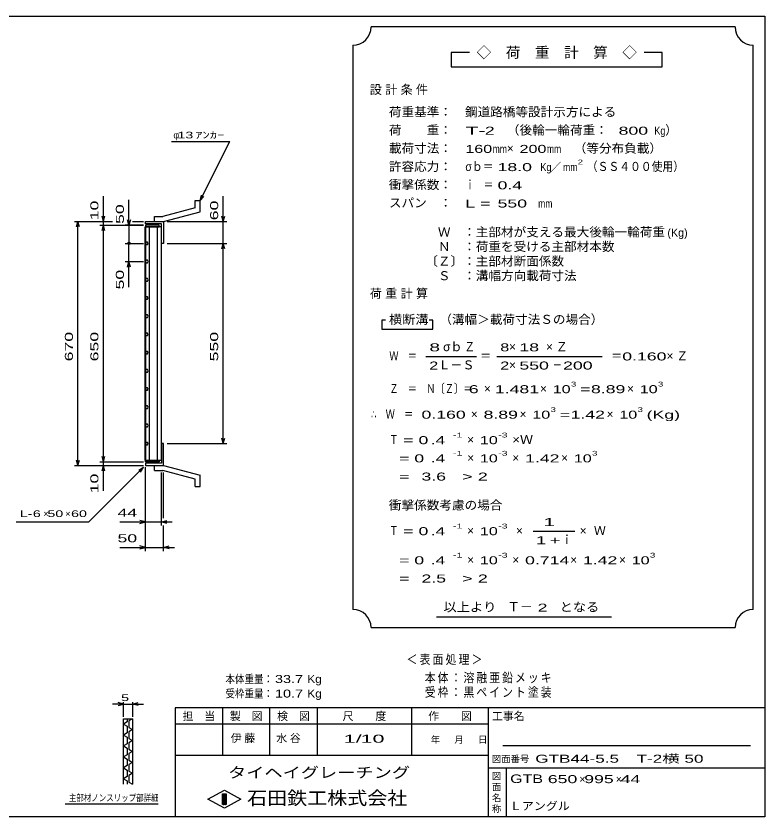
# Model space of a CAD drawing. Units: millimetres, scale not verified. Extents: x -1820 to 1731, y -1282 to 1054.
# Drawn here: x -326 to 1731, y -1146 to 1054 of the extents above; entities that cross this region are included whole.
import ezdxf
from ezdxf.enums import TextEntityAlignment as Align

# ---------------------------------------------------------------- set-up
doc = ezdxf.new("R2010")
doc.units = ezdxf.units.MM
doc.header["$LTSCALE"] = 10
for name, color, linetype, lineweight in [('0_2', 150, 'Continuous', 25), ('16', 3, 'Continuous', 25), ('19', 6, 'Continuous', 25), ('22', 4, 'Continuous', 25), ('24', 2, 'Continuous', 25), ('32', 4, 'Continuous', 25)]:
    doc.layers.add(name, color=color, linetype=linetype, lineweight=lineweight)
doc.styles.add('ベクトル', font='')
doc.styles.get('ベクトル').set_extended_font_data('ベクトル')

msp = doc.modelspace()

# ---------------------------------------------------------------- linework, layer by layer
at = {"layer": '0_2'}
for p, q in [((-1729, 1053.5), (1731, 1053.5)), ((1731, 1053.5), (1731, -1146.5)), ((1731, -846.5), (111, -846.5)), ((111, -846.5), (111, -1146.5)), ((241, -846.5), (241, -976.5)), ((371, -976.5), (371, -846.5)), ((501, -846.5), (501, -976.5)), ((761, -976.5), (761, -846.5)), ((971, -846.5), (971, -1146.5)), ((971, -891.5), (111, -891.5)), ((1691, -951.5), (1011, -951.5)), ((111, -976.5), (971, -976.5)), ((971, -1011.5), (1731, -1011.5)), ((1021, -1146.5), (1021, -1011.5)), ((201, -1097.5), (246, -1072.5)), ((246, -1072.5), (291, -1097.5)), ((246, -1122.5), (201, -1097.5)), ((241, -1082.5), (251, -1082.5)), ((241, -1112.5), (241, -1082.5)), ((241, -1082.5), (243, -1082.5)), ((243, -1082.5), (243, -1112.5)), ((245, -1112.5), (245, -1082.5)), ((245, -1082.5), (247, -1082.5)), ((291, -1097.5), (246, -1122.5)), ((247, -1082.5), (247, -1112.5)), ((249, -1112.5), (249, -1082.5)), ((249, -1082.5), (251, -1082.5)), ((251, -1082.5), (251, -1112.5)), ((251, -1082.5), (251, -1112.5)), ((251, -1112.5), (241, -1112.5)), ((243, -1112.5), (245, -1112.5)), ((247, -1112.5), (249, -1112.5)), ((1731, -1146.5), (-1729, -1146.5))]:
    msp.add_line(p, q, dxfattribs=at)
at = {"layer": '16'}
for p, q in [((28.3, -166.5), (28.3, 474.5)), ((28.3, 474.5), (29, 474.5)), ((67, 479), (29, 479)), ((29, 479), (29, 474.5)), ((29, 474.5), (67, 474.5)), ((29, 474.5), (29, -166.5)), ((73, 474.5), (29, 474.5)), ((39.5, 474.5), (39.5, -166.5)), ((62.5, -166.5), (62.5, 474.5)), ((67, 474.5), (67, 479)), ((73, -166.5), (73, 474.5)), ((30.98, 432.45), (29, 428.97)), ((29, 428.97), (31.02, 425.52)), ((34.98, 432.48), (30.98, 432.45)), ((31.02, 425.52), (35.02, 425.55)), ((37, 429), (34.98, 432.48)), ((35.02, 425.55), (37, 429.03)), ((30.98, 382.45), (29, 378.97)), ((29, 378.97), (31.02, 375.52)), ((34.98, 382.48), (30.98, 382.45)), ((31.02, 375.52), (35.02, 375.55)), ((37, 379), (34.98, 382.48)), ((35.02, 375.55), (37, 379.03)), ((30.98, 332.45), (29, 328.97)), ((34.98, 332.48), (30.98, 332.45)), ((37, 329), (34.98, 332.48)), ((29, 328.97), (31.02, 325.52)), ((31.02, 325.52), (35.02, 325.55)), ((35.02, 325.55), (37, 329.03)), ((30.98, 282.45), (29, 278.97)), ((29, 278.97), (31.02, 275.52)), ((34.98, 282.48), (30.98, 282.45)), ((31.02, 275.52), (35.02, 275.55)), ((37, 279), (34.98, 282.48)), ((35.02, 275.55), (37, 279.03)), ((30.98, 232.45), (29, 228.97)), ((29, 228.97), (31.02, 225.52)), ((34.98, 232.48), (30.98, 232.45)), ((31.02, 225.52), (35.02, 225.55)), ((37, 229), (34.98, 232.48)), ((35.02, 225.55), (37, 229.03)), ((30.98, 182.45), (29, 178.97)), ((29, 178.97), (31.02, 175.52)), ((34.98, 182.48), (30.98, 182.45)), ((37, 179), (34.98, 182.48)), ((35.02, 175.55), (37, 179.03)), ((31.02, 175.52), (35.02, 175.55)), ((30.98, 132.45), (29, 128.97)), ((34.98, 132.48), (30.98, 132.45)), ((37, 129), (34.98, 132.48)), ((29, 128.97), (31.02, 125.52)), ((31.02, 125.52), (35.02, 125.55)), ((35.02, 125.55), (37, 129.03)), ((30.98, 82.45), (29, 78.97)), ((29, 78.97), (31.02, 75.52)), ((34.98, 82.48), (30.98, 82.45)), ((31.02, 75.52), (35.02, 75.55)), ((37, 79), (34.98, 82.48)), ((35.02, 75.55), (37, 79.03)), ((30.98, 32.45), (29, 28.97)), ((29, 28.97), (31.02, 25.52)), ((34.98, 32.48), (30.98, 32.45)), ((31.02, 25.52), (35.02, 25.55)), ((37, 29), (34.98, 32.48)), ((35.02, 25.55), (37, 29.03)), ((30.98, -17.55), (29, -21.03)), ((29, -21.03), (31.02, -24.48)), ((34.98, -17.52), (30.98, -17.55)), ((37, -21), (34.98, -17.52)), ((35.02, -24.45), (37, -20.97)), ((31.02, -24.48), (35.02, -24.45)), ((30.98, -67.55), (29, -71.03)), ((29, -71.03), (31.02, -74.48)), ((34.98, -67.52), (30.98, -67.55)), ((31.02, -74.48), (35.02, -74.45)), ((37, -71), (34.98, -67.52)), ((35.02, -74.45), (37, -70.97)), ((30.98, -117.55), (29, -121.03)), ((29, -121.03), (31.02, -124.48)), ((34.98, -117.52), (30.98, -117.55)), ((31.02, -124.48), (35.02, -124.45)), ((37, -121), (34.98, -117.52)), ((35.02, -124.45), (37, -120.97)), ((29, -166.5), (28.3, -166.5)), ((29, -166.5), (67, -166.5)), ((29, -171), (29, -166.5)), ((29, -166.5), (73, -166.5)), ((67, -171), (29, -171)), ((67, -166.5), (67, -171))]:
    msp.add_line(p, q, dxfattribs=at)
at = {"layer": '19'}
for p, q in [((166, 547), (180, 547)), ((166, 527), (166, 547)), ((180, 516), (180, 547)), ((166, 527), (77, 503)), ((79, 489), (180, 516)), ((29, 483), (29, 489)), ((29, 489), (78, 489)), ((54, 503), (77, 503)), ((54, 489), (54, 503)), ((54, 489), (79, 489)), ((78, 489), (79, 488)), ((79, 488), (79, 429)), ((73, 483), (29, 483)), ((73, 429), (73, 483)), ((79, 429), (73, 429)), ((79, -121), (73, -121)), ((73, -121), (73, -175)), ((79, -180), (79, -121)), ((29, -175), (29, -181)), ((73, -175), (29, -175)), ((29, -181), (78, -181)), ((54, -181), (79, -181)), ((54, -195), (54, -181)), ((54, -195), (77, -195)), ((166, -219), (77, -195)), ((78, -181), (79, -180)), ((79, -181), (180, -208)), ((166, -239), (166, -219)), ((180, -239), (180, -208)), ((166, -239), (180, -239))]:
    msp.add_line(p, q, dxfattribs=at)
at = {"layer": '22'}
for p, q in [((101, 709), (261, 709)), ((180, 547), (261, 709)), ((-86, 489), (-86, 559)), ((180, 547), (183, 561.6)), ((180, 547), (190, 558)), ((243, 489), (243, 559)), ((-16, 479), (-16, 549)), ((-166, 489), (-61, 489)), ((-160, 474), (-156, 489)), ((-152, 474), (-156, 489)), ((-156, -181), (-156, 489)), ((-96, 489), (-61, 489)), ((-86, 489), (-90, 504)), ((-86, 489), (-82, 504)), ((-86, 479), (-86, 489)), ((-16, 479), (-20, 494)), ((-12, 494), (-16, 479)), ((-6, 489), (24, 489)), ((-6, 489), (24, 489)), ((89, 489), (253, 489)), ((243, 489), (239, 504)), ((243, 489), (247, 504)), ((243, 429), (243, 489)), ((-96, 479), (24, 479)), ((-90, 464), (-86, 479)), ((-82, 464), (-86, 479)), ((-86, -171), (-86, 479)), ((24, 479), (-26, 479)), ((-16, 479), (-16, 429)), ((-26, 429), (24, 429)), ((-16, 379), (-16, 429)), ((89, 429), (253, 429)), ((239, 414), (243, 429)), ((247, 414), (243, 429)), ((243, -121), (243, 429)), ((-26, 379), (24, 379)), ((-20, 364), (-16, 379)), ((-12, 364), (-16, 379)), ((-16, 309), (-16, 379)), ((243, -121), (239, -106)), ((243, -121), (247, -106)), ((89, -121), (253, -121)), ((-156, -181), (-160, -166)), ((-156, -181), (-152, -166)), ((-96, -171), (24, -171)), ((-86, -171), (-90, -156)), ((-86, -171), (-82, -156)), ((-86, -181), (-86, -171)), ((-166, -181), (24, -181)), ((-126, -336), (24, -186)), ((-96, -181), (24, -181)), ((-90, -196), (-86, -181)), ((-82, -196), (-86, -181)), ((-86, -251), (-86, -181)), ((11, -194), (24, -186)), ((16, -199), (24, -186)), ((29, -346), (29, -186)), ((29, -416), (29, -186)), ((73, -346), (73, -200)), ((79, -326), (79, -200)), ((-326, -336), (-126, -336)), ((-41, -336), (29, -336)), ((29, -336), (14, -332)), ((14, -340), (29, -336)), ((29, -336), (73, -336)), ((73, -336), (88, -332)), ((88, -340), (73, -336)), ((73, -336), (103, -336)), ((79, -416), (79, -346)), ((-41, -406), (29, -406)), ((29, -406), (14, -402)), ((14, -410), (29, -406)), ((29, -406), (79, -406)), ((79, -406), (94, -402)), ((94, -410), (79, -406)), ((79, -406), (109, -406))]:
    msp.add_line(p, q, dxfattribs=at)
msp.add_circle((-16, 429), 3, dxfattribs=at)
at = {"layer": '24', "color": 4}
for p, q in [((1649, 1023.5), (649, 1023.5)), ((599, 973.5), (599, -576.5)), ((1699, -576.5), (1699, 973.5)), ((919, 953.5), (869, 953.5)), ((869, 953.5), (869, 913.5)), ((1449, 953.5), (1399, 953.5)), ((1449, 913.5), (1449, 953.5)), ((869, 913.5), (1449, 913.5)), ((689, 218.5), (679, 218.5)), ((679, 218.5), (679, 193.5)), ((819, 218.5), (809, 218.5)), ((819, 193.5), (819, 218.5)), ((679, 193.5), (819, 193.5)), ((799, 118.5), (939, 118.5)), ((994, 118.5), (1284, 118.5)), ((1094, -361.5), (1209, -361.5)), ((829, -596.5), (1309, -596.5)), ((649, -626.5), (1649, -626.5))]:
    msp.add_line(p, q, dxfattribs=at)
for centre, start, end in [((599, 1023.5), 270, 0), ((1699, 1023.5), 180, 270), ((599, -626.5), 0, 90), ((1699, -626.5), 90, 180)]:
    msp.add_arc(centre, 50, start, end, dxfattribs=at)
at = {"layer": '32'}
for p, q in [((-31, -836.5), (-46, -832.5)), ((-31, -871.5), (-31, -831.5)), ((-6, -831.5), (-6, -871.5)), ((-6, -836.5), (9, -832.5)), ((-31, -836.5), (-61, -836.5)), ((-46, -840.5), (-31, -836.5)), ((-31, -836.5), (-6, -836.5)), ((9, -840.5), (-6, -836.5)), ((-6, -836.5), (24, -836.5)), ((-31, -876.5), (-6, -876.5)), ((-31, -1056.5), (-31, -876.5)), ((-21, -876.5), (-21, -885.5)), ((-6, -876.5), (-16, -882.5)), ((-6, -876.5), (-6, -1056.5)), ((-21, -885.5), (-31, -891.5)), ((-31, -891.5), (-21, -897.5)), ((-21, -897.5), (-21, -915.5)), ((-16, -882.5), (-16, -900.5)), ((-16, -900.5), (-6, -906.5)), ((-21, -915.5), (-31, -921.5)), ((-31, -921.5), (-21, -927.5)), ((-6, -906.5), (-16, -912.5)), ((-16, -912.5), (-16, -930.5)), ((-21, -945.5), (-31, -951.5)), ((-21, -927.5), (-21, -945.5)), ((-16, -930.5), (-6, -936.5)), ((-6, -936.5), (-16, -942.5)), ((-16, -942.5), (-16, -960.5)), ((-31, -951.5), (-21, -957.5)), ((-21, -957.5), (-21, -975.5)), ((-16, -960.5), (-6, -966.5)), ((-6, -966.5), (-16, -972.5)), ((-21, -975.5), (-31, -981.5)), ((-31, -981.5), (-21, -987.5)), ((-21, -987.5), (-21, -1005.5)), ((-16, -972.5), (-16, -990.5)), ((-21, -1005.5), (-31, -1011.5)), ((-31, -1011.5), (-21, -1017.5)), ((-16, -990.5), (-6, -996.5)), ((-6, -996.5), (-16, -1002.5)), ((-16, -1002.5), (-16, -1020.5)), ((-21, -1017.5), (-21, -1035.5)), ((-16, -1020.5), (-6, -1026.5)), ((-6, -1026.5), (-16, -1032.5)), ((-16, -1032.5), (-16, -1050.5)), ((-21, -1035.5), (-31, -1041.5)), ((-31, -1041.5), (-21, -1047.5)), ((-21, -1047.5), (-21, -1056.5)), ((-16, -1050.5), (-6, -1056.5)), ((64, -1111.5), (-191, -1111.5))]:
    msp.add_line(p, q, dxfattribs=at)

# ---------------------------------------------------------------- texts
at = {"layer": '0_2', "style": 'ベクトル'}
for s, height, p in [('担\u3000当', 21.99, (131, -869.5)), ('製\u3000図', 21.99, (261, -869.5)), ('検\u3000図', 21.99, (391, -869.5)), ('尺\u3000\u3000度', 21.99, (571, -869.5)), ('作\u3000\u3000図', 21.99, (806, -869.5)), ('工事名', 21.99, (981, -869.5)), ('年', 18.33, (813, -934)), ('月', 18.33, (878, -934)), ('日', 18.33, (943, -934)), ('図面番号', 18.33, (981, -987)), ('図', 18.33, (981, -1034)), ('面', 18.33, (981, -1064)), ('名', 18.33, (981, -1094)), ('称', 18.33, (981, -1124))]:
    msp.add_text(s, height=height, dxfattribs=at).set_placement(p, align=Align.MIDDLE_LEFT)
at = {"layer": '0_2', "color": 222, "style": 'ベクトル'}
for s, height, width, p in [('タイヘイグレーチング', 29.33, 1.25, (256, -1024.5)), ('石田鉄工株式会社', 36.66, 1.1, (308.5, -1094.5))]:
    msp.add_text(s, height=height, dxfattribs=dict(at, width=width)).set_placement(p, align=Align.MIDDLE_LEFT)
at = {"layer": '22', "color": 2, "style": 'ベクトル'}
for s, height, p in [('φ', 18.33, (106, 726.5)), ('×', 18.33, (-251, -313.5)), ('×', 18.33, (-191, -313.5)), ('×', 21.99, (1221, -1042.5)), ('×', 21.99, (1321, -1042.5))]:
    msp.add_text(s, height=height, dxfattribs=at).set_placement(p, align=Align.MIDDLE_LEFT)
for s, height, width, p in [(' 13 ', 18.33, 1.6, (106, 726.5)), ('ｱﾝｶｰ', 18.33, 1.6, (166, 726.5)), ('L-', 18.33, 1.6, (-316, -313.5)), (' 6 ', 18.33, 1.6, (-291, -313.5)), (' 50 ', 18.33, 1.6, (-251, -313.5)), (' 60 ', 18.33, 1.6, (-186, -313.5)), (' 44 ', 21.99, 1.65, (-61, -311)), (' 50 ', 21.99, 1.65, (-61, -381)), ('本体重量：', 21.99, 0.85, (249, -767.5)), (' 33.7', 21.99, 1.35, (374, -767.5)), ('Kg', 21.99, 1.1, (474, -767.5)), ('受枠重量：', 21.99, 0.85, (249, -807.5)), (' 10.7', 21.99, 1.35, (374, -807.5)), ('Kg', 21.99, 1.1, (474, -807.5)), ('1/', 21.99, 2, (574, -931.5)), (' 10 ', 21.99, 2, (604, -931.5)), ('GTB44-5.5\u3000T-2横 50                  ', 21.99, 1.6, (1100, -986.5)), ('GTB', 23.46, 1.4, (1031, -1041.5)), (' 650 ', 21.99, 1.65, (1121, -1042.5)), (' 995 ', 21.99, 1.65, (1221, -1042.5)), (' 44 ', 21.99, 1.65, (1321, -1042.5)), ('Ｌアングル', 21.99, 1.1, (1030, -1116.5))]:
    msp.add_text(s, height=height, dxfattribs=dict(at, width=width)).set_placement(p, align=Align.MIDDLE_LEFT)
at = {"layer": '22', "color": 2, "style": 'ベクトル', "width": 1.65}
for s, p in [(' 10 ', (-111, 479)), (' 50 ', (-41, 469)), (' 60 ', (218, 479)), (' 50 ', (-41, 289)), (' 670 ', (-181, 91.5)), (' 650 ', (-111, 91.5)), (' 550 ', (218, 91.5)), (' 10 ', (-111, -271))]:
    msp.add_text(s, height=21.99, rotation=90, dxfattribs=at).set_placement(p, align=Align.MIDDLE_LEFT)
at = {"layer": '22', "color": 2, "attachment_point": 4, "style": 'ベクトル'}
for s, insert, char_height in [('\\T1.2;\\W0.85;＜表面処理＞', (746.5, -715), 25.66), ('\\T1.19;\\W0.85;本体：溶融亜鉛メッキ', (796.5, -765), 25.66), ('\\T1.19;\\W0.85;受枠：黒ペイント塗装', (796.5, -805), 25.66), ('\\T1.25;伊藤\u3000', (263.5, -931.5), 21.99), ('\\T1.25;水谷\u3000', (388.5, -931.5), 21.99)]:
    msp.add_mtext(s, dxfattribs=dict(at, insert=insert, char_height=char_height))
at = {"layer": '24', "style": 'ベクトル'}
for s, height, p in [('◇\u3000荷\u3000重\u3000計\u3000算\u3000◇', 29.33, (939, 953.5)), ('）', 24.19, (1457, 740)), ('×', 24.19, (1022, 690)), ('／', 21.99, (1141.5, 638.5)), ('(Kg)', 21.99, (1463, 458.5)), ('σｂ', 24.19, (847, 145)), ('×', 24.19, (1028, 145)), ('Ｌ－Ｓ', 24.19, (834, 95)), ('×', 24.19, (1028, 95)), ('×', 24.19, (959, 30)), ('×', 24.19, (1113, 30)), ('×', 24.19, (1352, 30)), ('×', 24.19, (923, -40)), ('×', 24.19, (1057, -40)), ('×', 24.19, (1296, -40)), ('×', 24.19, (913, -110)), ('×', 24.19, (913, -160)), ('×', 24.19, (1037, -160)), ('×', 24.19, (1171, -160)), ('Ｗ', 24.19, (1261, -360)), ('×', 24.19, (913, -360)), ('×', 24.19, (1047, -360)), ('ｉ', 24.19, (1170.5, -385)), ('×', 24.19, (1222, -360)), ('×', 24.19, (913, -440)), ('×', 24.19, (1037, -440)), ('×', 24.19, (1196, -440)), ('×', 24.19, (1330, -440)), ('Ｔ－', 25.66, (1023, -569))]:
    msp.add_text(s, height=height, dxfattribs=at).set_placement(p, align=Align.MIDDLE_LEFT)
for s, height, width, p in [('荷重基準：\u3000', 24.19, 1.05, (698, 790)), ('鋼道路橋等設計示方による', 24.19, 1.05, (907, 790)), ('荷\u3000\u3000重：\u3000', 24.19, 1.05, (698, 740)), ('T-', 21.99, 2, (908, 738.5)), (' 2 ', 21.99, 1.65, (948, 738.5)), ('（後輪一輪荷重：', 24.19, 1.05, (1022, 740)), ('  800', 21.99, 1.65, (1302, 738.5)), ('Kg', 21.99, 0.85, (1427, 738.5)), ('載荷寸法：\u3000', 24.19, 1.05, (698, 690)), ('\u3000（等分布負載）', 24.19, 1.05, (1171, 690)), ('160', 21.99, 1.5, (908, 688.5)), ('mm', 21.99, 0.8, (983, 688.5)), ('200', 21.99, 1.5, (1057, 688.5)), ('mm', 21.99, 0.8, (1132, 688.5)), ('許容応力：\u3000', 24.19, 1.05, (698, 640)), ('σｂ＝', 24.19, 0.9, (908, 640)), (' 18.0', 21.99, 1.65, (983, 638.5)), ('Kg', 21.99, 0.85, (1114, 638.5)), ('mm', 21.99, 0.8, (1176.5, 638.5)), ('2', 13.2, 1.5, (1216.5, 652.5)), ('（ＳＳ４００使用）', 24.19, 0.9, (1241.5, 640)), ('衝撃係数：\u3000', 24.19, 1.05, (698, 590)), ('ｉ\u3000＝', 24.19, 0.75, (908, 590)), (' 0.4', 21.99, 1.65, (983, 588.5)), ('スパン\u3000：\u3000', 24.19, 1.05, (698, 540)), ('L =', 21.99, 1.65, (908, 538.5)), (' 550 ', 21.99, 1.65, (983, 538.5)), ('mm', 21.99, 0.8, (1108, 538.5)), ('\u3000Ｗ\u3000：主部材が支える最大後輪一輪荷重', 24.19, 1.05, (798, 460)), ('\u3000Ｎ\u3000：荷重を受ける主部材本数', 24.19, 1.05, (798, 420)), ('〔Ｚ〕：主部材断面係数', 24.19, 1.05, (798, 380)), ('\u3000Ｓ\u3000：溝幅方向載荷寸法', 24.19, 1.05, (798, 340)), ('横断溝', 24.19, 1.1, (698, 220)), ('\u3000（溝幅＞載荷寸法Ｓの場合）', 24.19, 1.05, (802, 220)), ('8', 21.99, 1.8, (809, 143.5)), ('Ｚ', 24.19, 0.9, (905, 145)), ('8', 21.99, 1.5, (1004, 143.5)), (' 18 ', 21.99, 1.65, (1043, 143.5)), ('Ｗ\u3000＝', 24.19, 0.75, (699, 120)), ('＝', 24.19, 0.9, (949, 120)), ('＝', 24.19, 0.9, (1309, 120)), ('0.160', 21.99, 1.65, (1339, 118.5)), ('2', 21.99, 1.5, (809, 93.5)), ('2', 21.99, 1.5, (1004, 93.5)), (' 550 ', 21.99, 1.65, (1043, 93.5)), ('－', 24.19, 0.75, (1148, 95)), (' 200 ', 21.99, 1.65, (1163, 93.5)), ('Ｚ\u3000＝\u3000Ｎ〔Ｚ〕＝', 24.19, 0.75, (699, 30)), ('3', 13.2, 1.5, (1198, 42.5)), ('3', 13.2, 1.5, (1437, 42.5)), (' 6 ', 21.99, 1.65, (904, 28.5)), ('1.481', 21.99, 1.65, (989, 28.5)), ('10', 21.99, 1.5, (1148, 28.5)), ('=', 21.99, 1.7, (1223, 28.5)), ('8.89', 21.99, 1.65, (1253, 28.5)), ('10', 21.99, 1.5, (1387, 28.5)), ('3', 13.2, 1.5, (1142, -27.5)), ('3', 13.2, 1.5, (1381, -27.5)), ('∴\u3000Ｗ\u3000＝', 24.19, 0.75, (649, -40)), (' 0.160', 21.99, 1.65, (774, -41.5)), ('8.89', 21.99, 1.65, (958, -41.5)), ('10', 21.99, 1.5, (1092, -41.5)), ('=', 21.99, 1.7, (1167, -41.5)), ('1.42', 21.99, 1.65, (1197, -41.5)), ('10', 21.99, 1.5, (1331, -41.5)), ('(Kg)', 21.99, 1.65, (1406, -41.5)), ('Ｔ', 24.19, 0.75, (699, -110)), (' = 0', 21.99, 1.65, (724, -111.5)), (' .4 ', 21.99, 1.65, (799, -111.5)), ('-1', 13.2, 1.65, (874, -97.5)), ('10', 21.99, 1.5, (948, -111.5)), ('-3', 13.2, 1.65, (998, -97.5)), ('×Ｗ', 24.19, 1.1, (1037, -110)), ('  = 0', 21.99, 1.65, (699, -161.5)), (' .4 ', 21.99, 1.65, (799, -161.5)), ('-1', 13.2, 1.65, (874, -147.5)), ('10', 21.99, 1.5, (948, -161.5)), ('-3', 13.2, 1.65, (998, -147.5)), ('1.42', 21.99, 1.65, (1072, -161.5)), ('10', 21.99, 1.5, (1206, -161.5)), ('3', 13.2, 1.5, (1256, -147.5)), ('  =', 21.99, 1.65, (699, -211.5)), (' 3.6', 21.99, 1.65, (774, -211.5)), ('>', 21.99, 1.7, (899, -211.5)), (' 2 ', 21.99, 1.65, (929, -211.5)), ('衝撃係数考慮の場合', 24.19, 1.05, (698, -290)), ('Ｔ', 24.19, 0.75, (699, -360)), (' = 0', 21.99, 1.65, (724, -361.5)), (' .4 ', 21.99, 1.65, (799, -361.5)), ('-1', 13.2, 1.65, (874, -347.5)), ('10', 21.99, 1.5, (948, -361.5)), ('-3', 13.2, 1.65, (998, -347.5)), ('  = 0', 21.99, 1.65, (699, -441.5)), (' .4 ', 21.99, 1.65, (799, -441.5)), ('-1', 13.2, 1.65, (874, -427.5)), ('10', 21.99, 1.5, (948, -441.5)), ('-3', 13.2, 1.65, (998, -427.5)), ('0.714', 21.99, 1.65, (1072, -441.5)), ('1.42', 21.99, 1.65, (1231, -441.5)), ('10', 21.99, 1.5, (1365, -441.5)), ('3', 13.2, 1.5, (1415, -427.5)), (' 2.5', 21.99, 1.65, (774, -491.5)), ('>', 21.99, 1.7, (899, -491.5)), (' 2 ', 21.99, 1.65, (929, -491.5)), ('  =', 21.99, 1.65, (699, -491.5)), ('以上より\u3000', 24.19, 1.1, (848, -570)), (' 2 ', 21.99, 1.65, (1093, -571.5)), ('となる', 24.19, 1.1, (1167, -570))]:
    msp.add_text(s, height=height, dxfattribs=dict(at, width=width)).set_placement(p, align=Align.MIDDLE_LEFT)
at = {"layer": '24', "attachment_point": 4, "style": 'ベクトル'}
for s, insert, char_height in [('\\T1.28;設計条件', (645.5, 850), 24.19), ('\\T1.28;荷重計算', (645.5, 290), 24.19), ('\\T1.42;×Ｚ', (1129.5, 145), 24.19), ('\\T1.42;×Ｚ', (1460.5, 120), 24.19), ('\\T1.25;\\W2;\\~1\\~', (1101.5, -336.5), 21.99), ('\\T1.33;\\W1.75;1+', (1101.5, -386.5), 21.99)]:
    msp.add_mtext(s, dxfattribs=dict(at, insert=insert, char_height=char_height))
at = {"layer": '32', "color": 2, "style": 'ベクトル'}
for s, width, p in [(' 5 ', 1.6, (-48.5, -819)), ('主部材ノンスリップ部詳細', 0.8, (-181, -1094))]:
    msp.add_text(s, height=18.33, dxfattribs=dict(at, width=width)).set_placement(p, align=Align.MIDDLE_LEFT)

doc.saveas('drawing.dxf')
